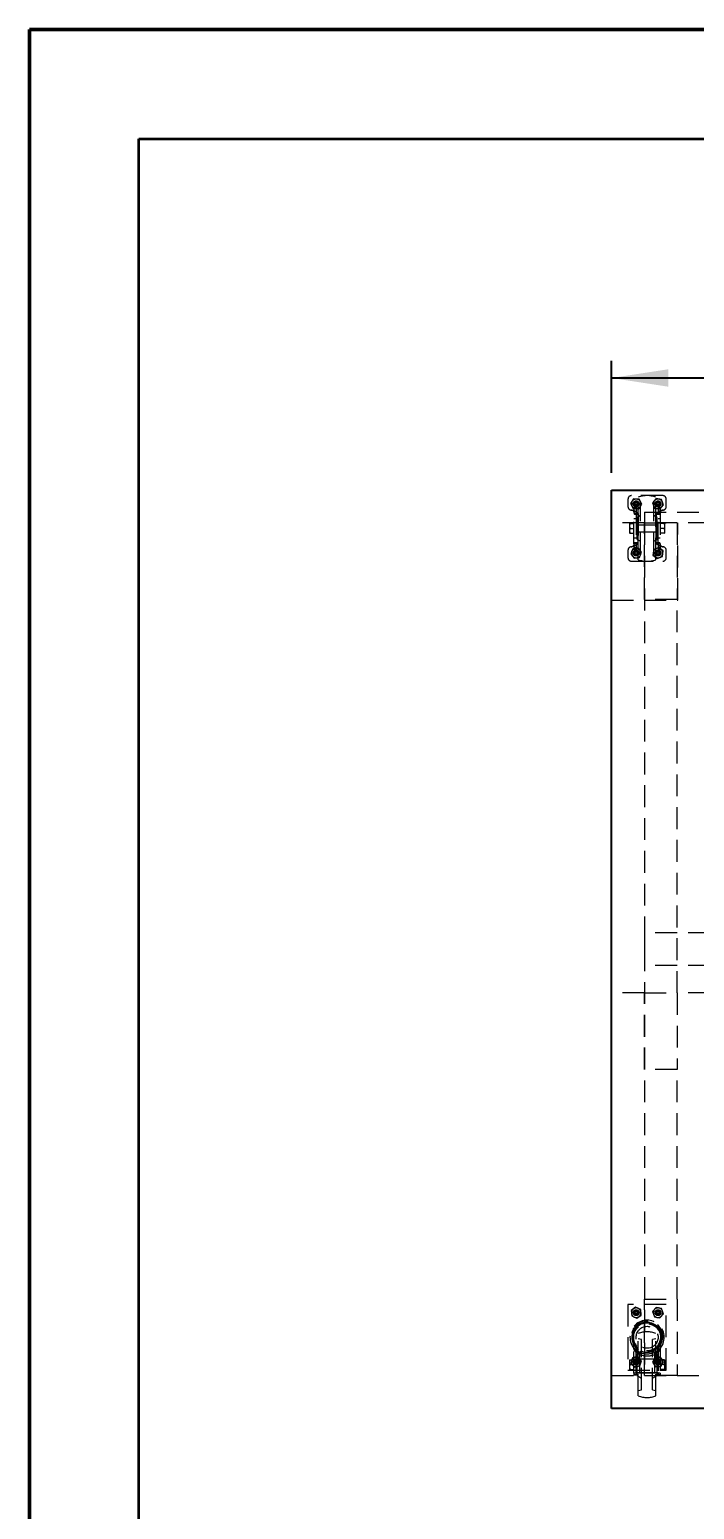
# Model space of a CAD drawing. Header units: millimetres. Extents: x 0 to 279, y 0 to 216.
# Drawn here: x 0 to 38.6, y 129.9 to 215.9 of the extents above; entities that cross this region are included whole.
import ezdxf

# ---------------------------------------------------------------- set-up
doc = ezdxf.new("R2010")
doc.units = ezdxf.units.MM
doc.linetypes.add('HIDDEN', pattern=[1.905, 1.27, -0.635])
doc.layers.add('DIM', color=1, linetype='Continuous')
doc.layers.add('PAGE_BORDER', color=7, linetype='Continuous')
doc.styles.add('SLDTEXTSTYLE0', font='TXT', dxfattribs={"width": 0.75})
doc.dimstyles.new('SLDDIMSTYLE0', dxfattribs={"dimtxt": 3.5, "dimasz": 3.302, "dimexe": 0, "dimexo": 0.0625, "dimgap": 0.875, "dimtad": 1, "dimdec": 0, "dimlfac": 20, "dimrnd": 1e-09, "dimzin": 12, "dimdsep": 46, "dimtxsty": 'SLDTEXTSTYLE0', "dimsah": 1, "dimcen": 0.09, "dimadec": 0, "dimazin": 3, "dimtfac": 1, "dimtdec": 0, "dimtofl": 0, "dimtmove": 0, "dimatfit": 3, "dimfxl": 0, "dimfrac": 2, "dimtolj": 1, "dimtzin": 12, "dimarcsym": 0})

# ---------------------------------------------------------------- blocks, each defined once
blk = doc.blocks.new('_D_1')
at = {"layer": 'DIM'}
for p, q in [((59.261, 206.454), (58.195, 206.454)), ((58.195, 206.454), (58.195, 200.898)), ((70.899, 206.454), (71.965, 206.454)), ((71.965, 206.454), (71.965, 200.898)), ((58.195, 200.898), (59.261, 200.898)), ((71.965, 200.898), (70.899, 200.898)), ((33.828, 190.144), (33.828, 196.661)), ((94.788, 190.144), (94.788, 196.661)), ((33.828, 195.661), (94.788, 195.661))]:
    blk.add_line(p, q, dxfattribs=at)
for points in [[(33.828, 195.661), (37.13, 195.153), (37.13, 196.169)], [(94.788, 195.661), (91.486, 196.169), (91.486, 195.153)]]:
    blk.add_solid(points, dxfattribs=at)
at = {"layer": 'DIM', "char_height": 3.5, "attachment_point": 1, "style": 'SLDTEXTSTYLE0'}
for s, insert in [('48.00', (59.261, 205.409)), ('1219', (59.908, 200.173))]:
    blk.add_mtext(s, dxfattribs=dict(at, insert=insert))

msp = doc.modelspace()

# ---------------------------------------------------------------- linework, layer by layer
at = {"color": 7, "linetype": 'Continuous', "lineweight": 50}
for p, q in [((0, 0), (0, 215.9)), ((0, 215.9), (279.4, 215.9))]:
    msp.add_line(p, q, dxfattribs=at)
at = {"color": 7, "linetype": 'Continuous', "lineweight": 25}
for p, q in [((33.828, 135.804), (33.828, 189.144)), ((33.828, 189.144), (94.788, 189.144)), ((94.788, 135.804), (33.828, 135.804))]:
    msp.add_line(p, q, dxfattribs=at)
at = {"color": 7, "linetype": 'HIDDEN', "lineweight": 18}
for p, q in [((34.781, 188.628), (34.781, 188.185)), ((35.108, 188.634), (34.936, 188.364)), ((34.936, 188.364), (35.085, 188.079)), ((36.805, 188.826), (34.979, 188.826)), ((35.429, 188.621), (35.108, 188.634)), ((35.376, 185.105), (35.376, 188.737)), ((35.503, 188.398), (35.376, 188.42)), ((35.405, 188.066), (35.577, 188.336)), ((35.577, 188.336), (35.429, 188.621)), ((35.503, 185.445), (35.503, 188.398)), ((36.421, 188.653), (36.212, 188.41)), ((36.212, 188.41), (36.317, 188.107)), ((36.408, 188.42), (36.281, 188.398)), ((36.281, 185.445), (36.281, 188.398)), ((36.408, 185.105), (36.408, 188.737)), ((36.736, 188.593), (36.421, 188.653)), ((36.632, 188.047), (36.842, 188.29)), ((36.842, 188.29), (36.736, 188.593)), ((37.003, 188.185), (37.003, 188.628)), ((34.979, 187.987), (35.002, 187.987)), ((35.085, 188.079), (35.405, 188.066)), ((35.13, 188.165), (35.13, 188.056)), ((35.249, 188.165), (35.13, 188.165)), ((35.249, 188.112), (35.13, 188.112)), ((35.249, 188.056), (35.13, 188.056)), ((35.13, 188.056), (35.13, 187.814)), ((35.13, 186.029), (35.13, 187.814)), ((35.249, 187.481), (35.13, 187.481)), ((35.368, 187.789), (35.162, 187.789)), ((35.162, 187.749), (35.162, 187.789)), ((35.162, 187.749), (35.368, 187.749)), ((35.249, 188.165), (35.249, 188.056)), ((35.249, 188.056), (35.249, 187.814)), ((35.249, 187.814), (35.249, 186.029)), ((35.503, 187.666), (35.312, 187.556)), ((35.312, 186.286), (35.312, 187.556)), ((35.368, 187.789), (35.368, 186.054)), ((35.368, 186.094), (35.368, 187.749)), ((35.733, 187.874), (35.733, 187.239)), ((35.733, 187.874), (92.883, 187.874)), ((36.471, 187.556), (36.281, 187.666)), ((36.317, 188.107), (36.632, 188.047)), ((36.416, 186.054), (36.416, 187.789)), ((36.622, 187.789), (36.416, 187.789)), ((36.416, 187.749), (36.416, 186.094)), ((36.416, 187.749), (36.622, 187.749)), ((36.471, 186.286), (36.471, 187.556)), ((36.535, 188.165), (36.535, 188.056)), ((36.654, 188.165), (36.535, 188.165)), ((36.654, 188.112), (36.535, 188.112)), ((36.535, 188.056), (36.535, 187.814)), ((36.654, 188.056), (36.535, 188.056)), ((36.535, 186.029), (36.535, 187.814)), ((36.654, 187.481), (36.535, 187.481)), ((36.622, 187.789), (36.622, 187.749)), ((36.654, 188.165), (36.654, 188.056)), ((36.654, 188.056), (36.654, 187.814)), ((36.654, 187.814), (36.654, 186.029)), ((36.805, 187.987), (36.781, 187.987)), ((35.733, 187.239), (33.828, 187.239)), ((94.788, 187.239), (33.828, 187.239)), ((34.897, 187.199), (34.872, 187.06)), ((34.872, 187.199), (34.872, 187.06)), ((34.872, 187.06), (34.872, 186.782)), ((34.897, 186.921), (34.872, 186.782)), ((34.872, 186.782), (34.872, 186.644)), ((34.897, 187.199), (35.13, 187.199)), ((34.897, 186.921), (35.13, 186.921)), ((34.897, 186.644), (35.13, 186.644)), ((36.535, 187.12), (35.249, 187.12)), ((35.249, 186.723), (36.535, 186.723)), ((35.733, 182.794), (35.733, 187.239)), ((35.733, 187.239), (37.638, 187.239)), ((35.733, 187.239), (35.733, 137.709)), ((36.887, 187.199), (36.654, 187.199)), ((36.887, 186.921), (36.654, 186.921)), ((36.887, 186.644), (36.654, 186.644)), ((36.887, 187.199), (36.912, 187.06)), ((36.887, 186.921), (36.912, 186.782)), ((36.912, 187.199), (36.912, 187.06)), ((36.912, 187.06), (36.912, 186.782)), ((36.912, 186.782), (36.912, 186.644)), ((37.638, 187.239), (37.638, 182.794)), ((37.678, 182.754), (37.678, 187.239)), ((35.057, 185.743), (34.94, 185.444)), ((34.979, 185.856), (35.002, 185.856)), ((35.374, 185.791), (35.057, 185.743)), ((35.249, 186.362), (35.13, 186.362)), ((35.13, 186.029), (35.13, 185.786)), ((35.249, 185.786), (35.13, 185.786)), ((35.13, 185.786), (35.13, 185.678)), ((35.249, 185.731), (35.13, 185.731)), ((35.162, 186.054), (35.162, 186.094)), ((35.368, 186.094), (35.162, 186.094)), ((35.162, 186.054), (35.368, 186.054)), ((35.249, 186.029), (35.249, 185.786)), ((35.249, 185.786), (35.249, 185.678)), ((35.312, 186.286), (35.503, 186.176)), ((35.574, 185.541), (35.374, 185.791)), ((36.275, 185.692), (36.229, 185.374)), ((36.574, 185.81), (36.275, 185.692)), ((36.281, 186.176), (36.471, 186.286)), ((36.622, 186.094), (36.416, 186.094)), ((36.416, 186.054), (36.622, 186.054)), ((36.654, 186.362), (36.535, 186.362)), ((36.535, 186.029), (36.535, 185.786)), ((36.654, 185.786), (36.535, 185.786)), ((36.535, 185.786), (36.535, 185.678)), ((36.654, 185.731), (36.535, 185.731)), ((36.825, 185.611), (36.574, 185.81)), ((36.622, 186.094), (36.622, 186.054)), ((36.654, 186.029), (36.654, 185.786)), ((36.654, 185.786), (36.654, 185.678)), ((36.805, 185.856), (36.781, 185.856)), ((34.781, 185.658), (34.781, 185.214)), ((34.94, 185.444), (35.14, 185.194)), ((34.979, 185.016), (36.805, 185.016)), ((35.13, 185.678), (35.249, 185.678)), ((35.14, 185.194), (35.457, 185.242)), ((35.376, 185.423), (35.503, 185.445)), ((35.457, 185.242), (35.574, 185.541)), ((36.229, 185.374), (36.48, 185.175)), ((36.281, 185.445), (36.408, 185.423)), ((36.48, 185.175), (36.778, 185.293)), ((36.535, 185.678), (36.654, 185.678)), ((36.778, 185.293), (36.825, 185.611)), ((37.003, 185.658), (37.003, 185.659)), ((37.003, 185.214), (37.003, 185.658)), ((33.828, 182.754), (37.678, 182.754)), ((37.638, 182.794), (35.733, 182.794)), ((37.638, 159.934), (37.638, 182.794)), ((92.883, 163.426), (35.733, 163.426)), ((35.733, 163.426), (35.733, 161.521)), ((92.883, 161.521), (35.733, 161.521)), ((35.733, 159.934), (33.828, 159.934)), ((35.733, 155.489), (35.733, 159.934)), ((35.733, 159.934), (37.638, 159.934)), ((37.638, 159.934), (37.638, 155.489)), ((90.978, 159.934), (37.638, 159.934)), ((37.638, 155.489), (35.733, 155.489)), ((37.638, 142.154), (37.638, 155.489)), ((35.733, 142.154), (37.638, 142.154)), ((35.733, 137.709), (35.733, 142.154)), ((37.638, 142.154), (37.638, 137.709)), ((34.781, 141.836), (34.781, 138.026)), ((37.003, 141.836), (34.781, 141.836)), ((35.227, 141.679), (34.965, 141.494)), ((34.965, 141.494), (34.995, 141.174)), ((34.995, 141.174), (35.287, 141.041)), ((35.518, 141.546), (35.227, 141.679)), ((35.287, 141.041), (35.548, 141.227)), ((35.548, 141.227), (35.518, 141.546)), ((36.422, 141.663), (36.212, 141.421)), ((36.212, 141.421), (36.316, 141.118)), ((36.316, 141.118), (36.631, 141.057)), ((36.737, 141.602), (36.422, 141.663)), ((36.631, 141.057), (36.842, 141.299)), ((36.842, 141.299), (36.737, 141.602)), ((37.003, 138.026), (37.003, 141.836)), ((35.376, 136.528), (35.376, 140.16)), ((36.408, 136.528), (36.408, 140.16)), ((35.11, 139.498), (35.099, 139.353)), ((35.129, 139.27), (35.13, 139.26)), ((35.13, 139.26), (35.13, 139.427)), ((35.213, 139.552), (35.195, 139.423)), ((35.249, 139.26), (35.249, 139.427)), ((35.251, 139.335), (35.266, 139.321)), ((35.574, 139.807), (35.376, 139.842)), ((35.574, 136.88), (35.574, 139.807)), ((36.408, 139.842), (36.21, 139.807)), ((36.21, 136.88), (36.21, 139.807)), ((36.535, 139.427), (36.535, 139.26)), ((36.588, 139.423), (36.57, 139.552)), ((36.654, 139.427), (36.654, 139.26)), ((36.684, 139.353), (36.674, 139.498)), ((34.897, 138.622), (34.872, 138.483)), ((34.872, 138.622), (34.872, 138.483)), ((34.872, 138.483), (34.872, 138.205)), ((34.897, 138.622), (35.13, 138.622)), ((35.041, 138.74), (34.943, 138.434)), ((34.943, 138.434), (35.159, 138.197)), ((35.354, 138.808), (35.041, 138.74)), ((35.13, 137.846), (35.13, 139.26)), ((35.249, 138.741), (35.13, 138.741)), ((35.174, 139.243), (35.17, 139.248)), ((35.249, 137.846), (35.249, 139.26)), ((36.535, 138.661), (35.249, 138.661)), ((35.574, 139.13), (35.312, 138.979)), ((35.312, 137.709), (35.312, 138.979)), ((35.57, 138.571), (35.354, 138.808)), ((35.447, 138.945), (35.447, 137.863)), ((35.447, 138.945), (35.447, 137.857)), ((35.473, 138.265), (35.57, 138.571)), ((36.36, 138.776), (36.206, 138.495)), ((36.206, 138.495), (36.373, 138.221)), ((36.471, 138.979), (36.21, 139.13)), ((36.336, 137.863), (36.336, 138.945)), ((36.336, 137.857), (36.336, 138.945)), ((36.68, 138.784), (36.36, 138.776)), ((36.471, 137.709), (36.471, 138.979)), ((36.535, 139.26), (36.535, 137.846)), ((36.654, 138.741), (36.535, 138.741)), ((36.654, 139.265), (36.654, 139.26)), ((36.654, 139.26), (36.654, 137.846)), ((36.887, 138.622), (36.654, 138.622)), ((36.847, 138.511), (36.68, 138.784)), ((36.694, 138.229), (36.847, 138.511)), ((36.887, 138.622), (36.912, 138.483)), ((36.912, 138.622), (36.912, 138.483)), ((36.912, 138.483), (36.912, 138.205)), ((33.828, 137.709), (35.733, 137.709)), ((33.828, 137.709), (94.788, 137.709)), ((34.781, 138.026), (37.003, 138.026)), ((34.897, 138.344), (34.872, 138.205)), ((34.872, 138.205), (34.872, 138.066)), ((34.897, 138.344), (35.13, 138.344)), ((34.897, 138.066), (35.13, 138.066)), ((35.13, 137.846), (35.13, 137.749)), ((35.249, 137.749), (35.13, 137.749)), ((35.13, 137.749), (35.13, 137.749)), ((35.13, 137.749), (35.249, 137.749)), ((35.159, 138.197), (35.473, 138.265)), ((35.249, 137.846), (35.249, 137.749)), ((35.249, 137.749), (35.249, 137.749)), ((35.312, 137.709), (35.574, 137.558)), ((36.336, 137.863), (35.447, 137.863)), ((36.336, 137.857), (35.447, 137.857)), ((37.638, 137.709), (35.733, 137.709)), ((36.21, 137.558), (36.471, 137.709)), ((36.373, 138.221), (36.694, 138.229)), ((36.535, 137.846), (36.535, 137.749)), ((36.654, 137.749), (36.535, 137.749)), ((36.535, 137.749), (36.535, 137.749)), ((36.535, 137.749), (36.654, 137.749)), ((36.887, 138.344), (36.654, 138.344)), ((36.887, 138.066), (36.654, 138.066)), ((36.654, 137.846), (36.654, 137.749)), ((36.654, 137.749), (36.654, 137.749)), ((36.887, 138.344), (36.912, 138.205)), ((36.912, 138.205), (36.912, 138.066)), ((35.376, 136.845), (35.574, 136.88)), ((36.21, 136.88), (36.408, 136.845))]:
    msp.add_line(p, q, dxfattribs=at)
at = {"color": 7, "linetype": 'HIDDEN', "lineweight": 18, "flags": 128}
for points in [[(35.536, 139.141), (35.527, 139.122), (35.518, 139.101), (35.507, 139.078), (35.496, 139.053), (35.485, 139.028), (35.472, 139.001), (35.46, 138.973), (35.447, 138.945)], [(35.498, 139.057), (35.493, 139.046), (35.488, 139.034), (35.482, 139.021), (35.475, 139.007), (35.469, 138.992), (35.462, 138.977), (35.454, 138.961), (35.447, 138.945)], [(36.248, 139.141), (36.256, 139.122), (36.266, 139.101), (36.276, 139.078), (36.287, 139.053), (36.299, 139.028), (36.311, 139.001), (36.324, 138.973), (36.336, 138.945)], [(36.286, 139.057), (36.291, 139.046), (36.296, 139.034), (36.302, 139.021), (36.308, 139.007), (36.315, 138.992), (36.322, 138.977), (36.329, 138.961), (36.336, 138.945)]]:
    msp.add_lwpolyline(points, dxfattribs=at)
at = {"color": 7, "linetype": 'HIDDEN', "lineweight": 18}
for centre, radius in [((35.257, 188.35), 0.171), ((35.257, 188.35), 0.159), ((35.257, 188.35), 0.133), ((35.257, 188.35), 0.107), ((35.257, 188.35), 0.0648), ((36.527, 188.35), 0.171), ((36.527, 188.35), 0.159), ((36.527, 188.35), 0.133), ((36.527, 188.35), 0.107), ((36.527, 188.35), 0.0648), ((35.257, 185.493), 0.171), ((35.257, 185.493), 0.159), ((35.257, 185.493), 0.133), ((35.257, 185.493), 0.107), ((35.257, 185.493), 0.0648), ((36.527, 185.493), 0.171), ((36.527, 185.493), 0.159), ((36.527, 185.493), 0.133), ((36.527, 185.493), 0.107), ((36.527, 185.493), 0.0648), ((35.257, 141.36), 0.171), ((35.257, 141.36), 0.159), ((35.257, 141.36), 0.133), ((35.257, 141.36), 0.107), ((35.257, 141.36), 0.0648), ((36.527, 141.36), 0.171), ((36.527, 141.36), 0.159), ((36.527, 141.36), 0.133), ((36.527, 141.36), 0.107), ((36.527, 141.36), 0.0648), ((35.892, 139.931), 0.876), ((35.892, 139.931), 0.836), ((35.892, 139.931), 0.787), ((35.892, 139.931), 0.638), ((35.257, 138.503), 0.171), ((35.257, 138.503), 0.159), ((35.257, 138.503), 0.133), ((35.257, 138.503), 0.107), ((35.257, 138.503), 0.0648), ((36.527, 138.503), 0.171), ((36.527, 138.503), 0.159), ((36.527, 138.503), 0.133), ((36.527, 138.503), 0.107), ((36.527, 138.503), 0.0648)]:
    msp.add_circle(centre, radius, dxfattribs=at)
for centre, radius, start, end in [((34.979, 188.628), 0.198, 90, 180), ((35.257, 188.35), 0.278, 147.54493, 207.54493), ((35.257, 188.35), 0.278, 87.54493, 147.54493), ((35.257, 188.35), 0.278, 27.54493, 87.54493), ((35.892, 187.285), 1.542, 70.44699, 109.55301), ((35.257, 188.35), 0.278, 327.54493, 27.54493), ((36.527, 188.35), 0.278, 139.18581, 199.18581), ((36.527, 188.35), 0.278, 79.18581, 139.18581), ((36.527, 188.35), 0.278, 19.18581, 79.18581), ((36.527, 188.35), 0.278, 319.18581, 19.18581), ((36.805, 188.628), 0.198, 0, 90), ((34.979, 188.185), 0.198, 180, 270), ((35.257, 188.35), 0.278, 207.54493, 267.54493), ((35.257, 188.35), 0.278, 267.54493, 327.54493), ((36.527, 188.35), 0.278, 199.18581, 259.18581), ((36.527, 188.35), 0.278, 259.18581, 319.18581), ((36.805, 188.185), 0.198, 270, 0), ((34.979, 185.658), 0.198, 90, 180), ((35.257, 185.493), 0.278, 98.61911, 158.61911), ((35.257, 185.493), 0.278, 38.61911, 98.61911), ((36.527, 185.493), 0.278, 111.59816, 171.59816), ((36.527, 185.493), 0.278, 51.59816, 111.59816), ((36.527, 185.493), 0.278, 351.59816, 51.59816), ((36.805, 185.658), 0.198, 0, 90), ((34.979, 185.214), 0.198, 180, 270), ((35.257, 185.493), 0.278, 158.61911, 218.61911), ((35.257, 185.493), 0.278, 218.61911, 278.61911), ((35.257, 185.493), 0.278, 278.61911, 338.61911), ((35.892, 186.558), 1.542, 250.44699, 289.55301), ((35.257, 185.493), 0.278, 338.61911, 38.61911), ((36.527, 185.493), 0.278, 171.59816, 231.59816), ((36.527, 185.493), 0.278, 231.59816, 291.59816), ((36.527, 185.493), 0.278, 291.59816, 351.59816), ((36.805, 185.214), 0.198, 270, 0), ((35.257, 141.36), 0.278, 125.41355, 185.41355), ((35.257, 141.36), 0.278, 185.41355, 245.41355), ((35.257, 141.36), 0.278, 65.41355, 125.41355), ((35.257, 141.36), 0.278, 245.41355, 305.41355), ((35.257, 141.36), 0.278, 5.41355, 65.41355), ((35.257, 141.36), 0.278, 305.41355, 5.41355), ((36.527, 141.36), 0.278, 138.97167, 198.97167), ((36.527, 141.36), 0.278, 198.97167, 258.97167), ((36.527, 141.36), 0.278, 78.97167, 138.97167), ((36.527, 141.36), 0.278, 258.97167, 318.97167), ((36.527, 141.36), 0.278, 18.97167, 78.97167), ((36.527, 141.36), 0.278, 318.97167, 18.97167), ((35.892, 139.931), 0.995, 317.07137, 222.92863), ((35.892, 139.931), 0.995, 316.18819, 224.04123), ((35.892, 139.931), 0.876, 317.07137, 222.92863), ((35.892, 139.931), 0.876, 316.602, 224.28791), ((35.892, 138.707), 1.542, 70.44699, 109.55301), ((34.972, 139.26), 0.158, 14.11696, 36.31159), ((34.973, 139.26), 0.276, 13.99731, 36.32164), ((35.12, 139.217), 0.176, 336.01267, 42.07377), ((36.663, 139.217), 0.176, 137.92851, 203.98505), ((36.811, 139.26), 0.276, 143.68005, 166.15025), ((36.812, 139.26), 0.158, 143.67959, 166.23901), ((35.257, 138.503), 0.278, 162.28345, 222.28345), ((35.257, 138.503), 0.278, 102.28345, 162.28345), ((35.089, 139.187), 0.1, 336.01678, 42.06877), ((35.257, 138.503), 0.278, 42.28345, 102.28345), ((35.257, 138.503), 0.278, 282.28345, 342.28345), ((35.892, 139.931), 1.082, 245.74252, 294.25748), ((35.892, 139.931), 1.082, 245.74252, 294.25748), ((35.257, 138.503), 0.278, 342.28345, 42.28345), ((35.892, 139.931), 0.959, 245.74252, 294.25748), ((35.892, 139.931), 0.867, 245.74252, 294.25748), ((36.527, 138.503), 0.278, 151.42082, 211.42082), ((36.527, 138.503), 0.278, 91.42082, 151.42082), ((36.527, 138.503), 0.278, 31.42082, 91.42082), ((36.694, 139.187), 0.1, 137.92638, 203.98806), ((36.527, 138.503), 0.278, 331.42082, 31.42082), ((35.257, 138.503), 0.278, 222.28345, 282.28345), ((36.527, 138.503), 0.278, 211.42082, 271.42082), ((36.527, 138.503), 0.278, 271.42082, 331.42082), ((35.892, 137.98), 1.542, 250.44699, 289.55301)]:
    msp.add_arc(centre, radius, start, end, dxfattribs=at)
for centre, major_axis, ratio, start_param, end_param in [((35.368, 187.814), (0.238, 0), 0.54776, 3.141593, 3.665191), ((35.368, 187.814), (0.119, 0), 0.54776, 3.141593, 4.712389), ((36.416, 187.814), (0.119, 0), 0.54776, 4.712389, 6.283185), ((36.416, 187.814), (0.238, 0), 0.54776, 5.759587, 6.283185), ((35.368, 186.029), (0.238, 0), 0.54776, 2.617994, 3.141593), ((35.368, 186.029), (0.119, 0), 0.54776, 1.570796, 3.141593), ((36.416, 186.029), (0.119, 0), 0.54776, 0, 1.570796), ((36.416, 186.029), (0.238, 0), 0.54776, 0, 0.523599), ((35.892, 139.974), (0, 0.917), 0.998893, 4.165724, 8.400647), ((35.892, 139.969), (0, 0.797), 0.998893, 4.162039, 8.404331), ((35.447, 137.846), (0.317, 0), 0.052408, 1.570796, 3.141593), ((35.447, 137.846), (0.198, 0), 0.052408, 1.570796, 3.141593), ((36.336, 137.846), (0.317, 0), 0.052408, 0, 1.570796), ((36.336, 137.846), (0.198, 0), 0.052408, 0, 1.570796)]:
    msp.add_ellipse(centre, major_axis=major_axis, ratio=ratio, start_param=start_param, end_param=end_param, dxfattribs=at)
for points, knots in [([(35.162, 187.789), (35.16, 187.809), (35.155, 187.85), (35.122, 187.906), (35.073, 187.952), (35.017, 187.979), (34.979, 187.984), (34.964, 187.986)], [0, 0, 0, 0, 0.201179, 0.401745, 0.61795, 0.856458, 1, 1, 1, 1]), ([(35.002, 187.987), (35.036, 187.983), (35.12, 187.974), (35.245, 187.899), (35.325, 187.827), (35.368, 187.789), (35.368, 187.789)], [0, 0, 0, 0, 0.236339, 0.594229, 0.998376, 1, 1, 1, 1]), ([(36.416, 187.789), (36.416, 187.789), (36.458, 187.827), (36.538, 187.899), (36.663, 187.974), (36.748, 187.983), (36.781, 187.987)], [0, 0, 0, 0, 0.001624, 0.405768, 0.763662, 1, 1, 1, 1]), ([(36.82, 187.986), (36.8, 187.983), (36.757, 187.976), (36.696, 187.941), (36.646, 187.886), (36.624, 187.831), (36.622, 187.798), (36.622, 187.789)], [0, 0, 0, 0, 0.1900201, 0.4312565, 0.6762802, 0.9106984, 1, 1, 1, 1]), ([(34.872, 187.199), (34.872, 187.199), (34.874, 187.199), (34.887, 187.199), (34.897, 187.199)], [0, 0, 0, 0, 0.247077, 1, 1, 1, 1]), ([(34.872, 187.06), (34.872, 187.057), (34.872, 187.01), (34.885, 186.964), (34.897, 186.921)], [0, 0, 0, 0, 0.070208, 1, 1, 1, 1]), ([(34.872, 186.782), (34.872, 186.779), (34.872, 186.732), (34.885, 186.686), (34.897, 186.644)], [0, 0, 0, 0, 0.070207, 1, 1, 1, 1]), ([(34.897, 186.644), (34.887, 186.644), (34.874, 186.644), (34.872, 186.644), (34.872, 186.644)], [0, 0, 0, 0, 0.752923, 1, 1, 1, 1]), ([(36.912, 187.199), (36.911, 187.199), (36.91, 187.199), (36.897, 187.199), (36.887, 187.199)], [0, 0, 0, 0, 0.247077, 1, 1, 1, 1]), ([(36.912, 187.06), (36.912, 187.057), (36.911, 187.01), (36.899, 186.964), (36.887, 186.921)], [0, 0, 0, 0, 0.0702074, 1, 1, 1, 1]), ([(36.912, 186.782), (36.912, 186.779), (36.911, 186.732), (36.899, 186.686), (36.887, 186.644)], [0, 0, 0, 0, 0.070207, 1, 1, 1, 1]), ([(36.887, 186.644), (36.897, 186.644), (36.91, 186.644), (36.911, 186.644), (36.912, 186.644)], [0, 0, 0, 0, 0.752923, 1, 1, 1, 1]), ([(34.964, 185.857), (34.983, 185.86), (35.027, 185.866), (35.088, 185.901), (35.138, 185.957), (35.16, 186.012), (35.161, 186.045), (35.162, 186.054)], [0, 0, 0, 0, 0.190024, 0.431255, 0.676275, 0.910701, 1, 1, 1, 1]), ([(35.368, 186.054), (35.368, 186.054), (35.325, 186.015), (35.245, 185.943), (35.12, 185.869), (35.036, 185.86), (35.002, 185.856)], [0, 0, 0, 0, 0.001624, 0.405769, 0.763661, 1, 1, 1, 1]), ([(36.781, 185.856), (36.748, 185.86), (36.663, 185.869), (36.538, 185.943), (36.458, 186.015), (36.416, 186.054), (36.416, 186.054)], [0, 0, 0, 0, 0.236338, 0.594234, 0.998376, 1, 1, 1, 1]), ([(36.622, 186.054), (36.624, 186.034), (36.628, 185.993), (36.661, 185.937), (36.71, 185.891), (36.766, 185.864), (36.805, 185.859), (36.82, 185.857)], [0, 0, 0, 0, 0.20118, 0.401738, 0.617948, 0.856456, 1, 1, 1, 1]), ([(35.099, 139.353), (35.099, 139.352), (35.1, 139.347), (35.114, 139.319), (35.146, 139.277), (35.164, 139.254)], [0, 0, 0, 0, 0.118935, 0.502008, 1, 1, 1, 1]), ([(35.13, 139.427), (35.128, 139.447), (35.125, 139.472), (35.112, 139.494), (35.11, 139.498)], [0, 0, 0, 0, 0.815906, 1, 1, 1, 1]), ([(35.169, 139.248), (35.168, 139.25), (35.155, 139.265), (35.138, 139.288), (35.123, 139.31), (35.117, 139.32), (35.117, 139.321), (35.119, 139.315), (35.124, 139.302), (35.129, 139.283), (35.129, 139.267), (35.129, 139.26)], [0, 0, 0, 0, 0.037697, 0.28659, 0.485802, 0.623763, 0.716492, 0.784455, 0.845433, 0.927913, 1, 1, 1, 1]), ([(35.249, 139.427), (35.245, 139.462), (35.24, 139.505), (35.217, 139.545), (35.213, 139.552)], [0, 0, 0, 0, 0.810266, 1, 1, 1, 1]), ([(35.222, 139.377), (35.222, 139.377), (35.222, 139.376), (35.227, 139.366), (35.236, 139.345), (35.244, 139.313), (35.249, 139.282), (35.248, 139.264), (35.248, 139.26)], [0, 0, 0, 0, 0.163647, 0.298716, 0.453075, 0.674528, 0.926912, 1, 1, 1, 1]), ([(36.535, 139.261), (36.535, 139.261), (36.534, 139.275), (36.537, 139.301), (36.544, 139.333), (36.552, 139.356), (36.558, 139.37), (36.562, 139.376), (36.562, 139.377), (36.562, 139.377)], [0, 0, 0, 0, 0.00894, 0.246713, 0.452594, 0.61662, 0.748892, 0.870747, 1, 1, 1, 1]), ([(36.57, 139.552), (36.556, 139.521), (36.536, 139.48), (36.535, 139.437), (36.535, 139.427)], [0, 0, 0, 0, 0.768252, 1, 1, 1, 1]), ([(36.654, 139.26), (36.654, 139.264), (36.654, 139.276), (36.657, 139.294), (36.662, 139.309), (36.665, 139.317), (36.667, 139.32), (36.666, 139.319), (36.661, 139.31), (36.648, 139.291), (36.632, 139.269), (36.618, 139.252), (36.613, 139.247)], [0, 0, 0, 0, 0.037963, 0.120321, 0.184994, 0.236496, 0.295029, 0.380225, 0.511876, 0.687048, 0.904937, 1, 1, 1, 1]), ([(36.62, 139.254), (36.625, 139.26), (36.649, 139.29), (36.678, 139.334), (36.682, 139.347), (36.684, 139.353)], [0, 0, 0, 0, 0.123546, 0.62245, 1, 1, 1, 1]), ([(36.674, 139.498), (36.665, 139.48), (36.655, 139.457), (36.654, 139.433), (36.654, 139.427)], [0, 0, 0, 0, 0.7743979, 1, 1, 1, 1]), ([(34.872, 138.622), (34.872, 138.622), (34.874, 138.622), (34.887, 138.622), (34.897, 138.622)], [0, 0, 0, 0, 0.247077, 1, 1, 1, 1]), ([(34.872, 138.483), (34.872, 138.479), (34.872, 138.433), (34.885, 138.387), (34.897, 138.344)], [0, 0, 0, 0, 0.070207, 1, 1, 1, 1]), ([(35.181, 139.146), (35.167, 139.172), (35.144, 139.217), (35.131, 139.252), (35.13, 139.259), (35.13, 139.26)], [0, 0, 0, 0, 0.528903, 0.893347, 1, 1, 1, 1]), ([(35.164, 139.254), (35.191, 139.229), (35.249, 139.175), (35.369, 139.116), (35.455, 139.076), (35.498, 139.057)], [0, 0, 0, 0, 0.308072, 0.658025, 1, 1, 1, 1]), ([(35.447, 138.945), (35.414, 138.966), (35.345, 139.009), (35.242, 139.063), (35.201, 139.118), (35.181, 139.146)], [0, 0, 0, 0, 0.3098399, 0.6526452, 1, 1, 1, 1]), ([(35.281, 139.146), (35.272, 139.172), (35.26, 139.208), (35.252, 139.243), (35.249, 139.255), (35.249, 139.259), (35.249, 139.26)], [0, 0, 0, 0, 0.56284, 0.787622, 0.908932, 1, 1, 1, 1]), ([(35.447, 138.945), (35.427, 138.965), (35.384, 139.008), (35.317, 139.066), (35.293, 139.118), (35.281, 139.146)], [0, 0, 0, 0, 0.305936, 0.638095, 1, 1, 1, 1]), ([(36.286, 139.057), (36.334, 139.079), (36.424, 139.12), (36.542, 139.18), (36.595, 139.231), (36.62, 139.254)], [0, 0, 0, 0, 0.391677, 0.715866, 1, 1, 1, 1]), ([(36.603, 139.146), (36.584, 139.12), (36.546, 139.068), (36.452, 139.015), (36.379, 138.973), (36.342, 138.949), (36.336, 138.945)], [0, 0, 0, 0, 0.322018, 0.643724, 0.944868, 1, 1, 1, 1]), ([(36.503, 139.146), (36.492, 139.12), (36.47, 139.071), (36.404, 139.012), (36.36, 138.968), (36.336, 138.945)], [0, 0, 0, 0, 0.336903, 0.649609, 1, 1, 1, 1]), ([(36.535, 139.26), (36.534, 139.257), (36.534, 139.251), (36.526, 139.22), (36.516, 139.184), (36.505, 139.153), (36.503, 139.146)], [0, 0, 0, 0, 0.1835219, 0.3150743, 0.8515521, 1, 1, 1, 1]), ([(36.654, 139.26), (36.653, 139.255), (36.651, 139.249), (36.64, 139.22), (36.624, 139.186), (36.607, 139.153), (36.603, 139.146)], [0, 0, 0, 0, 0.274462, 0.348781, 0.864241, 1, 1, 1, 1]), ([(36.912, 138.622), (36.911, 138.622), (36.91, 138.622), (36.897, 138.622), (36.887, 138.622)], [0, 0, 0, 0, 0.247077, 1, 1, 1, 1]), ([(36.912, 138.483), (36.912, 138.479), (36.911, 138.433), (36.899, 138.387), (36.887, 138.344)], [0, 0, 0, 0, 0.070207, 1, 1, 1, 1]), ([(34.872, 138.205), (34.872, 138.202), (34.872, 138.155), (34.885, 138.109), (34.897, 138.066)], [0, 0, 0, 0, 0.0702066, 1, 1, 1, 1]), ([(34.897, 138.066), (34.887, 138.066), (34.874, 138.066), (34.872, 138.066), (34.872, 138.066)], [0, 0, 0, 0, 0.752923, 1, 1, 1, 1]), ([(36.912, 138.205), (36.912, 138.202), (36.911, 138.155), (36.899, 138.109), (36.887, 138.066)], [0, 0, 0, 0, 0.070206, 1, 1, 1, 1]), ([(36.887, 138.066), (36.897, 138.066), (36.91, 138.066), (36.911, 138.066), (36.912, 138.066)], [0, 0, 0, 0, 0.752923, 1, 1, 1, 1])]:
    msp.add_open_spline(points, degree=3, knots=knots, dxfattribs=at)
at = {"layer": 'PAGE_BORDER', "lineweight": 35}
for p, q in [((6.35, 209.55), (273.05, 209.55)), ((6.35, 6.35), (6.35, 209.55))]:
    msp.add_line(p, q, dxfattribs=at)

# ---------------------------------------------------------------- dimensions: what is measured, and where the dimension line sits
at = {"layer": 'DIM'}
dim = msp.add_linear_dim(base=(94.788, 195.661), p1=(33.828, 189.144), p2=(94.788, 189.144), angle=0, dimstyle='SLDDIMSTYLE0', dxfattribs=at)
dim.commit()
dim.dimension.update_dxf_attribs({"geometry": '_D_1', "text_midpoint": (65.08, 195.661), "dimtype": 160})

doc.saveas('drawing.dxf')
